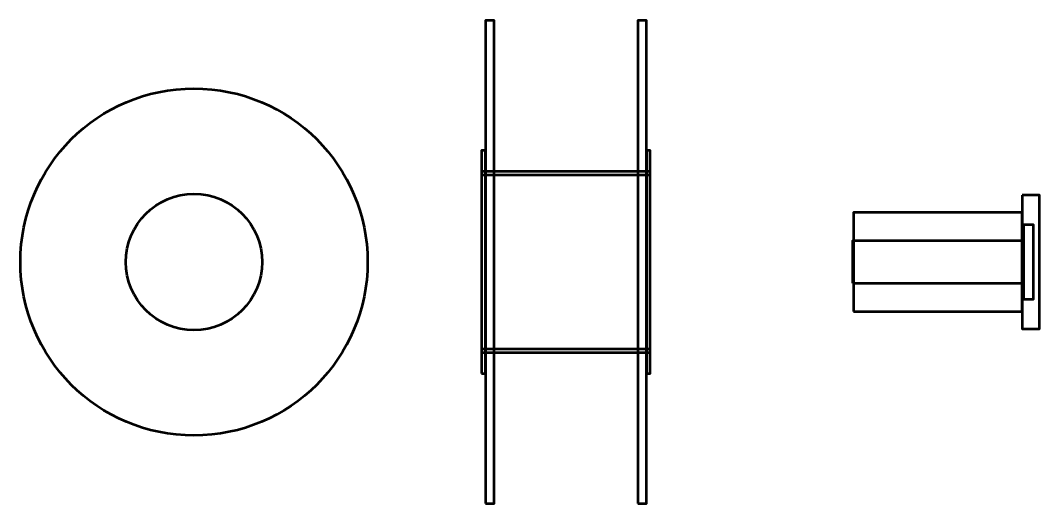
# Model space of a CAD drawing. Header units: centimetres. Extents: x -58 to 57, y -40 to 59.
# Drawn here: x -37 to 4.1, y -39.75 to -20.25 of the extents above; entities that cross this region are included whole.
import ezdxf

# ---------------------------------------------------------------- set-up
doc = ezdxf.new("R2010")
doc.units = ezdxf.units.CM
doc.header["$MEASUREMENT"] = 0
doc.layers.add('Layer 1', color=7, linetype='Continuous')

msp = doc.modelspace()

# ---------------------------------------------------------------- linework, layer by layer
at = {"layer": 'Layer 1', "color": 4, "lineweight": 53}
for points in [[(-18.25, -39.75), (-17.9, -39.75), (-17.9, -20.25), (-18.25, -20.25), (-18.25, -39.75)], [(-12.1, -39.75), (-11.75, -39.75), (-11.75, -20.25), (-12.1, -20.25), (-12.1, -39.75)], [(-18.4, -34.5), (-18.25, -34.5), (-18.25, -25.5), (-18.4, -25.5), (-18.4, -34.5)], [(-11.75, -34.5), (-11.6, -34.5), (-11.6, -25.5), (-11.75, -25.5), (-11.75, -34.5)], [(-18.4, -33.65), (-11.6, -33.65), (-11.6, -26.35), (-18.4, -26.35), (-18.4, -33.65)], [(-18.4, -33.5), (-11.6, -33.5), (-11.6, -26.5), (-18.4, -26.5), (-18.4, -33.5)]]:
    msp.add_lwpolyline(points, close=True, dxfattribs=at)
at = {"layer": 'Layer 1', "lineweight": 53}
msp.add_lwpolyline([(-3.40004, -32.00002), (3.39996, -32.00002), (3.39996, -28.00002), (-3.40004, -28.00002), (-3.40004, -32.00002)], close=True, dxfattribs=at)
at = {"layer": 'Layer 1', "color": 1, "lineweight": 53}
for points in [[(3.44999, -31.49998), (3.84999, -31.49998), (3.84999, -28.49998), (3.44999, -28.49998), (3.44999, -31.49998)], [(-3.45001, -30.84998), (3.44999, -30.84998), (3.44999, -29.14998), (-3.45001, -29.14998), (-3.45001, -30.84998)]]:
    msp.add_lwpolyline(points, close=True, dxfattribs=at)
at = {"layer": 'Layer 1', "color": 4, "lineweight": 53}
for major_axis in [(0, 7), (0, 2.75)]:
    msp.add_ellipse((-30, -30), major_axis=major_axis, ratio=1, dxfattribs=at)
at = {"layer": 'Layer 1', "lineweight": 53}
msp.add_open_spline([(3.39996, -27.30002), (3.39996, -27.30002), (4.09996, -27.30002), (4.09996, -27.30002), (4.09996, -27.30002), (4.09996, -27.30002), (4.09996, -32.70002), (4.09996, -32.70002), (4.09996, -32.70002), (4.09996, -32.70002), (3.39996, -32.70002), (3.39996, -32.70002), (3.39996, -32.70002), (3.39996, -32.70002), (3.39996, -27.30002), (3.39996, -27.30002)], degree=3, knots=[0, 0, 0, 0, 0.2, 0.2, 0.2, 0.2, 0.4, 0.4, 0.4, 0.4, 0.6, 0.6, 0.6, 0.6, 1, 1, 1, 1], dxfattribs=at)

doc.saveas('drawing.dxf')
